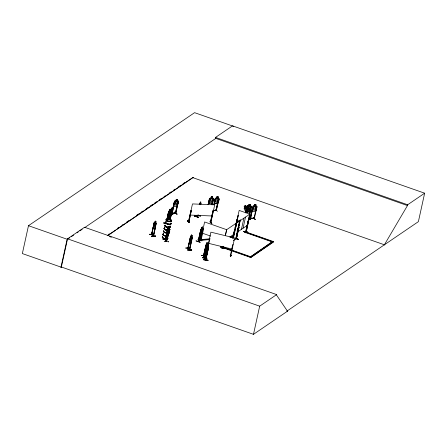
<?xml version="1.0" encoding="UTF-8"?>
<svg xmlns="http://www.w3.org/2000/svg" width="447" height="447" viewBox="0 0 447 447"><rect width="100%" height="100%" fill="white"/><g stroke="black" fill="none" stroke-linecap="round" stroke-linejoin="round"><path stroke-width="0.67" d="M207.307 243.235L206.95 242.609L207.33 243.213L207.073 245.364L206.101 248.722L205.871 246.766L206.698 244.051L206.436 243.593L207.201 245.666L206.039 250.532L205.234 249.085M207.252 244.99L204.469 257.478M153.22 236.022L155.874 223.902L155.936 221.74L155.282 221.125L154.992 222.561M153.327 235.658L153.684 235.809L151.868 234.273M151.583 234.351L153.578 236.234L156.126 223.534M169.217 215.42L169.262 210.978M245.526 232.809L247.286 231.602M247.202 231.563L245.437 232.742M151.533 236.223L155.578 236.016L151.499 236.223L155.634 236.323L151.611 236.301M155.634 236.351L155.573 236.01M166.737 219.874L166.502 219.678L166.865 219.639M166.541 219.751L166.954 219.84M170.743 221.304L170.352 221.142L170.76 221.042M170.977 221.025C170.301 221.03 171.123 221.097 170.737 221.299M171.212 221.31L170.514 221.282M187.489 249.923L191.724 250.208M191.724 250.247L191.69 249.929M197.786 239.642L201.96 240.894M196.781 216.56L196.646 216.102L198.032 215.258L200.401 216.091L197.35 215.13M243.833 231.395L247.381 232.613L243.738 231.473L245.895 232.244L248.314 221.081L248.012 221.142L245.744 232.334M247.934 232.691L243.738 231.473M164.261 241.168C164.049 242.006 164.937 241.078 168.58 241.799M167.675 216.706C168.48 212.353 166.418 219.628 169.078 215.756M171.804 212.811L171.302 214.314L169.927 215.236L172.514 208.783L171.274 214.303L169.927 215.236L170.05 213.996M169.927 215.236L170.028 213.962M200.005 233.312L199.904 234.586L199.982 233.328M206.754 257.964L202.335 257.394M203.642 259.841C211.191 260.087 208.078 261.093 203.636 259.517L207.961 260.21M206.715 257.897L202.318 257.444L206.754 257.684L206.754 258.003M208.023 260.283L203.586 259.752M205.989 250.527L205.218 249.119L205.408 247.549M206.486 251.426C205.955 246.191 207.967 256.612 206.503 251.393M168.005 233.384L168.005 233.882L168.541 232.317L169.106 232.574L168.636 231.92L168.983 230.322M169.184 231.87L169.05 232.753L168.167 233.764L167.765 233.502L168.078 231.065L168.96 230.054L169.139 230.568L169.676 229.965L169.122 233.496L167.374 235.061L167.217 231.781L167.72 230.764L167.284 231.797M233.535 126.322L194.579 112.666L28.479 225.696L22.35 253.572L61.306 267.222L67.547 238.827L84.55 227.255L276.676 294.601L276.559 295.121L287.488 311.196L287.035 311.034L418.392 221.651L424.65 193.193L232.524 125.853L215.521 137.419L215.342 138.235L407.468 205.575L407.647 204.765L424.65 193.193M66.994 239.81L60.921 267.457L61.513 267.049M84.55 227.255L84.438 227.78L215.795 138.391M149.499 234.34L153.517 234.306M151.874 234.116C150.354 233.557 153.818 237.256 153.472 235.809M156.104 223.573L154.556 222.098L154.215 222.36L151.807 234.563L154.053 223.221L151.46 234.39M154.26 222.36L151.645 234.541M155.645 223.137L155.981 221.74M153.399 236.05L153.45 235.619M153.422 236.212L155.83 224.897M165.507 223.696L163.719 223.103L163.865 222.813L165.641 223.433L163.859 222.818M165.91 221.628L166.049 221.338M166.748 219.823L168.441 212.47L167.139 219.075M166.837 219.84L168.603 211.783L170.279 210.313M167.854 215.482L168.659 211.805M168.245 219.421L170.173 209.129L169.603 209.559L168.955 211.599L168.441 215.063L169.519 213.398M168.1 219.371L168.966 215.432M168.402 219.309L170.296 210.263L170.368 210.638M168.748 218.963L170.776 211.034L170.475 211.09M168.748 219.667L171.151 209.699M168.905 219.561L170.86 210.319M172.413 207.659L171.704 211.912L170.642 213.577L171.162 210.118L171.793 208.039L172.369 207.643L172.039 209.073L172.436 208.76L172.553 209.151M170.877 210.325L171.844 208.056M165.144 239.788L167.781 228.64L165.44 239.972L167.999 227.786L165.384 239.81M169.866 219.851L171.162 213.951M170.005 219.902L172.33 209.956M170.022 220.449L172.615 209.129M169.05 228.948L168.787 228.529L168.921 229.294L167.927 232.647L167.631 230.686L168.737 226.528L169.134 227.16C168.217 229.931 169.704 227.299 168.782 226.534M172.302 212.917L172.212 213.32L174.621 202.094L174.263 202.1L171.771 213.247L175.716 213.208M174.263 202.1L171.844 213.314L172.022 212.917L175.436 212.995M174.621 202.094L172.168 213.247M168.642 230.306A2.866 1.028 12.4 0 0 169.167 230.216A2.866 1.028 12.4 0 1 168.642 230.3L166.306 241.592L168.798 230.272M168.234 227.568L168.005 227.825L168.24 227.512L169.122 229.602L166.48 241.603L166.25 241.017M171.218 212.487L172.833 214.186L171.547 213.063M171.374 213.085L172.637 214.225L172.911 213.99M178.09 200.882L175.062 200.837L175.984 200.876L176.252 199.457L177.576 199.468L177.224 200.887L177.772 201.34L177.208 203.899L176.319 205.005L175.101 205.011L174.693 203.921L175.258 201.357L176.006 200.899L176.274 199.479L177.526 199.518M163.071 239.491L167.463 239.732L163.01 239.441M177.504 199.496L177.202 200.865L178.118 200.837L178.47 201.318C179.236 201.96 175.744 208.777 177.638 204.977M177.046 214.169L174.794 212.096M168.614 241.587L168.62 241.905M177.789 202.072L178.219 202.133L177.789 202.072L175.475 213.308L175.9 212.878L175.408 212.8M177.861 202.139L175.464 213.297M178.146 202.066L175.643 213.208L175.805 212.8M178.47 201.318L175.811 213.286L171.933 213.325M187.639 220.645C186.958 220.963 189.182 221.114 189.36 222.511L189.075 222.735L187.388 220.852M188.986 221.388C188.137 221.103 188.6 222.042 188.874 221.863L191.305 210.643L190.925 210.626L188.489 221.841L192.478 203.916L214.722 204.832L210.755 222.774L210.386 222.751L212.8 211.526L210.302 222.679L210.749 222.265M191.305 210.643L188.908 221.857L188.88 221.366M185.796 248.096L190.014 248.035M194.406 215.923L198.563 217.371L194.328 215.99L198.563 217.371L194.467 215.705L194.328 216.002M189.522 249.443L189.478 250.052L187.796 248.214L190.422 237.055L188.159 248.376L188.042 247.778M190.634 236.195L187.991 248.387L190.93 235.932C191.634 237.737 191.757 232.401 191.249 236.39M189.282 249.884L191.981 237.731L192.059 235.597L191.551 235.021M191.808 236.966L192.137 235.569L191.545 234.954M196.725 215.303L196.423 216.627L198.177 215.309M196.557 216.493L196.736 216.259M196.887 215.197L196.563 216.678L198.407 215.096M196.624 216.661L197.026 215.242M189.455 250.035L191.903 238.72M190.009 248.029L185.701 247.99M192.143 237.396L190.947 242.838M187.969 248.202L189.64 250.057L192.271 238.05L191.785 236.944M200.256 202.43L199.915 203.821L200.256 202.43L200.781 202.016L200.681 203.72M200.452 203.446L200.781 202.016M198.055 215.102L198.194 215.588M198.261 215.175L197.987 215.538M198.395 215.057L198.144 215.426M200.653 204.726L200.943 203.474L200.697 204.743M191.685 249.912L187.461 249.974L191.69 249.94M198.01 241.559L200.642 230.322L198.362 241.553L197.999 241.587L198.434 241.129M200.027 233.345L201.077 229.032L198.161 241.648L201.586 239.016L201.34 239.145M201.664 231.255L200.614 232.926L201.133 229.467L201.765 227.389L202.329 226.987L200.843 233.921M200.312 234.295L201.809 227.406L202.379 227.003M201.999 228.423L202.329 226.987M199.837 240.151L199.563 240.52L199.982 240.05M199.563 240.52L202.044 228.434M202.195 229.244L199.748 240.559M198.183 241.654L199.91 240.475L202.441 228.115L201.184 233.597L199.882 234.513M209.129 239.626L200.787 240.363L200.262 240.005L200.34 239.653L210.073 238.793M208.101 204.631L209.257 199.384L209.621 199.39L208.537 204.704M208.168 204.698L209.531 198.619L210.079 198.155L213.18 198.194L213.498 198.703L212.733 202.368L211.979 203.731L208.833 203.664L208.721 202.295L209.57 198.636M200.642 239.877L200.792 239.43L201.167 239.748M200.155 242.341L200.206 242.112C194.188 240.156 194.551 240.425 200.06 242.403M201.061 240.022L200.647 239.888L204.625 221.969L226.651 229.685L236.094 223.293L232.831 238.128M208.47 204.637L209.621 199.39M200.809 239.855L200.887 239.452M200.787 240.363L200.34 239.653M201.01 240.011L200.759 239.497M201.122 239.978L203.569 228.83L203.139 228.741L203.569 228.83M210.99 198.166L211.269 196.775L212.621 196.814L212.297 198.166M212.599 196.792L212.264 198.228L212.833 198.697L212.269 201.256L211.364 202.346L210.118 202.329L209.693 201.223L210.258 198.664L211.023 198.211L211.269 196.775M211.71 204.681L212.861 199.435L213.297 199.502L212.861 199.435M211.777 204.748L212.928 199.496M212.074 204.687L213.23 199.44M212.141 204.748L213.543 198.686L213.18 198.194M201.318 255.544L205.743 255.84L201.357 255.388M209.95 221.79L211.872 223.673L210.179 221.796M213.733 204.698L214.823 199.384L215.186 199.39L214.102 204.704M214.035 204.637L215.186 199.39M202.625 257.684L206.961 258.383L202.586 257.852M203.402 255.868L206.045 244.721L203.692 256.058L203.402 255.868L204.43 257.662L206.933 246.347L204.408 257.656L204.704 257.26L204.385 257.086M210.766 222.695L213.174 211.543L212.8 211.526M203.474 255.997L203.681 255.466M210.917 222.355L210.749 222.768M203.67 255.449L203.692 256.036M218.114 196.836L217.829 198.228L218.399 198.697L217.834 201.256L216.929 202.346L215.683 202.329L215.258 201.223L215.823 198.664L216.588 198.211L216.834 196.775L218.186 196.814L217.862 198.166M206.654 244.045L207 242.615M207.19 245.023L207.33 243.213M204.704 257.26L204.581 257.679L203.648 255.896M204.67 258.176L207.307 247.029L204.961 258.366L204.665 258.159L205.698 259.97L208.201 248.655L205.67 259.964L208.336 247.672L208.598 245.52L208.268 244.922L207.916 246.353L207.704 245.9L208.514 247.979L205.877 259.97L205.598 259.785M208.268 244.922L207.704 246.515M216.477 210.269L215.935 210.582L218.427 199.435L218.862 199.502L218.427 199.435M208.034 247.09L209.827 238.977L209.403 238.933L209.827 238.977M216.097 210.66L218.494 199.496M208.224 246.912L208.598 245.52M218.795 199.44L216.007 210.576M216.046 210.163C217.918 210.822 213.208 210.755 212.778 210.543M217.454 211.353L215.515 209.654M220.46 246.956L220.6 246.683L224.74 248.119C223.88 249.247 215.359 244.246 224.606 248.387M223.886 247.068L221.908 248.214L223.707 246.766L223.886 247.079M244.922 231.959L272.452 241.609L272.374 241.961L244.85 232.311L244.922 231.959L245.269 231.725L273.598 241.659L273.525 242.006L250.756 257.5L222.427 247.565L222.545 247.035L222.958 247.146M222.539 247.565L222.829 247.068M250.376 256.634L222.846 246.984L222.774 247.649M225.349 235.591L226.651 229.685L225.355 235.625M222.751 247.638L222.628 247.163L222.98 247.157M222.891 247.56L222.975 247.118M232.675 237.513L233.708 232.814M234.005 231.473L234.602 230.071L232.675 238.24M235.144 227.45L235.72 224.824M236.01 223.511L237.754 216.896L237.452 216.951M235.284 227.501L235.865 224.875M236.15 223.561L238.128 215.566M233.043 238.117L239.167 210.42L250.175 214.275L246.09 232.088M235.373 227.892L237.737 217.153L235.563 227.959M233.284 237.81L238 216.622M233.368 238.307L236.849 222.461L240.313 220.103L236.849 222.461M233.122 244.727L232.719 244.632L230.306 255.807C229.747 254.997 231.434 255.371 230.652 255.796M230.468 256.606L231.267 255.114L230.669 256.695L230.496 256.427M207.777 250.236L207.369 251.03L207.14 249.074L210.895 232.161L234.608 237.949L230.713 255.885L230.401 255.393M237.066 231.44L237.659 228.763M239.748 220.807L235.753 238.977L239.776 220.745L236.793 222.818L236.435 222.707L239.424 220.717L239.782 220.846L236.793 222.829M236.156 238.139L240.134 220.041M233.312 240.598L236.189 238.871L240.313 220.103M239.028 227.394L238.726 227.456L239.028 227.394L236.402 238.67L236.541 238.078M236.67 237.418L238.882 227.344M236.418 238.653L238.871 227.506M238.402 239.313L235.938 238.597L238.396 239.363L236.066 238.335M241.447 229.322L243.9 218.17M245.526 212.738L245.956 210.772M245.548 212.806L247.057 206.073L246.308 209.766M245.951 212.856L247.225 206.888M243.073 228.216L245.526 217.069M248.666 205.838L248.918 204.396L250.381 204.603L250.024 206.011L250.65 206.564L250.085 209.123L249.119 210.129L247.761 209.956L247.275 208.766L247.839 206.201L248.666 205.838L247.627 205.642L246.269 206.654L245.442 205.525L244.202 206.363L245.085 207.475L244.738 208.263L246.258 210.325L247.532 210.788L248.694 210.012L248.661 208.71L247.141 206.648L246.258 206.631M245.269 231.725L244.85 232.311M249.202 214.621L250.761 207.341L251.164 207.397L245.559 232.289M245.822 231.758L245.654 232.177M245.766 232.339L245.856 231.937M248.733 218.605L248.873 218.209M249.599 214.672L251.426 206.643L251.013 206.073L247.649 205.709L244.224 208.078M248.56 220.947L246.236 232.2M250.706 219.203L249.443 217.113L250.706 219.203L249.163 217.32L249.454 217.113M246.23 232.216L246.297 231.792L246.023 232.138M250.124 217.834L250.644 217.935L250.13 217.829L250.035 218.242L254.332 218.572L254.421 218.164M252.963 207.19L250.538 218.354L252.963 207.19L252.527 207.095L250.18 218.332L250.186 217.912M255.656 206.101L256.623 206.128L257.031 206.67L256.22 210.353L255.433 211.682L252.108 211.403L251.974 210.006L252.784 206.33L253.337 205.871L254.337 205.994M250.51 218.276L250.622 218.052M249.387 217.287L250.75 218.969M255.712 206.056L256.014 204.687L254.6 204.575L254.354 206.017L253.544 206.419L252.985 208.978L253.449 210.135L254.762 210.235L255.712 209.19L256.271 206.631L255.667 206.117L255.958 204.726L254.656 204.648M253.7 217.678L255.248 219.55L253.924 217.667M253.941 218.13L254.002 218.628L254.466 218.231L254.052 218.203M256.74 207.419L256.349 207.391L253.997 218.617M254.298 218.65L256.964 206.665M254.466 218.231L254.36 218.65L250.175 218.32M249.951 257.215L272.799 241.374L263.043 248.308M250.756 257.5L273.598 241.659M61.356 266.993L253.483 334.334L259.673 306.167L276.676 294.601M189.372 249.476L189.729 249.649L188.204 248.102M169.111 228.92L169.262 232.853L167.86 234.954M201.681 232.127L201.228 233.647L199.854 234.569M171.765 212.8L171.223 214.286L169.882 215.219M169.039 215.778C170.05 212.196 169.424 216.84 167.698 216.65M205.994 250.465L206.441 249.348M207.257 252.773L207.648 251.627L207.257 252.834M163.809 223.019L165.586 223.662M198.608 217.141L194.467 215.705M220.583 246.71L224.729 248.13M166.988 233.004C168.385 238.475 169.178 226.188 169.15 230.507M206.967 258.31L202.62 257.695M206.799 249.705L206.609 250.817M230.222 255.768L230.646 255.801M230.417 256.634L231.099 255.075M190.947 242.9L189.662 241.453L189.779 239.877L189.662 241.453L190.947 242.9L191.467 241.726M237.927 228.065L237.933 228.417L238.095 228.004M154.913 229.071L155.416 227.897L154.869 229.071L153.332 227.624L153.405 226.048M199.228 204.676L200.848 203.134L200.966 203.525M199.273 204.692L199.563 204.072M237.832 216.18L238.519 215.298M248.51 209.481L248.906 209.285L247.141 208.576C247.811 206.196 245.934 206.48 246.677 208.503C245.051 207.246 243.844 208.498 246.621 208.917C246.062 211.688 247.817 210.95 247.062 208.978L248.532 209.587M211.979 203.731L212.733 202.368M217.499 203.664C218.326 202.301 220.673 197.842 217.812 198.211M214.331 202.29L214.415 203.687L217.544 203.731L218.281 202.351M196.518 216.203L196.82 216.253M236.58 238.564L236.374 238.491M245.649 231.881L245.951 231.825M199.574 204.491L199.96 203.838M384.386 244.788L407.468 205.575M256.159 210.325L255.433 211.682M250.616 210.33L249.817 211.627L246.403 211.191L246.247 209.749L246.448 211.152M165.256 239.385L165.451 239.402M189.327 222.533L187.634 220.656M189.293 222.684L187.561 220.84M191.417 240.296L190.903 241.084L190.388 240.508L190.919 236.541L191.294 236.396M155.31 226.467L154.74 227.255L154.131 226.679L154.042 225.271L155.282 221.125M201.563 239.028L199.876 240.151M201.519 239.201L198.664 241.145M205.654 259.394L205.966 259.567L204.871 258.059M206.486 243.598L203.497 256.002M207.754 245.906L204.765 258.31M207.749 245.956L204.888 258.176M167.675 230.803L168.988 229.305M169.139 230.568L169.676 229.965L169.72 231.362M169.245 231.904L169.704 231.334M170.603 221.215L170.843 221.058M188.522 221.371L188.891 221.371M174.581 201.346L175.095 200.904L174.542 201.329L173.732 205.011M215.158 198.658L215.655 198.2L218.717 198.239M190.645 236.234L190.93 235.982M154.237 222.399L154.595 222.148M202.206 227.361L201.765 228.059L202.105 227.819M201.077 229.076L202.441 228.115M201.418 229.266L201.943 228.892M200.854 231.825L201.385 231.451M172.24 208.011L171.793 208.71L172.14 208.47M171.145 209.744L172.464 208.827M168.58 212.521L168.279 212.576M200.217 202.446L200.826 202.033M200.653 202.385L200.206 203.083L200.552 202.843M199.859 204.296L200.396 203.921M200.401 216.069L198.585 215.309M200.787 230.373L200.485 230.434M199.63 240.229L198.418 241.224M248.314 221.081L248.012 221.142M222.355 247.174L222.947 247.23M222.41 247.426L222.41 247.085M223.712 246.772L221.975 248.202M221.908 248.214L223.701 246.973M236.547 238.245L236.519 238.262M69.698 237.804L67.436 239.352L28.479 225.696M71.403 236.647L73.666 235.105M77.068 232.792L78.203 232.021M79.901 230.864L82.17 229.322M108.157 234.681L109.308 233.893M117.377 228.406L119.103 227.232M121.986 225.271L123.137 224.483M126.59 222.137L128.898 220.567M136.385 215.471L138.687 213.901M140.995 212.336L142.722 211.157M146.18 208.805L148.482 207.24M150.209 206.061L152.516 204.491M154.818 202.927L156.551 201.748M159.428 199.792L161.155 198.613M164.038 196.652L165.189 195.87M169.223 193.126L170.95 191.947M173.827 189.992L174.984 189.204M178.437 186.852L180.744 185.287M183.047 183.717L184.773 182.544M107.459 235.619L192.713 177.604M108.241 235.284L115.728 230.194M116.879 229.406L157.752 201.597M158.903 200.809L193.439 177.308M170.173 209.129L169.642 209.542M168.893 211.207L169.296 210.9M169.843 210.559L170.296 210.263M236.692 222.472L240.061 220.181L236.189 238.871M240.218 220.678L249.655 214.253M235.418 227.668L235.072 227.707M229.752 237.089L233.641 234.446M237.765 231.831L247.208 225.405M222.846 246.984L222.5 247.219L250.834 257.148M222.427 247.565L222.768 247.336M250.521 256.829L252.231 255.667M253.371 254.891L261.908 249.085M253.483 334.334L287.51 311.179L287.058 311.023L287.488 311.196M244.207 206.38L245.453 205.547M247.062 206.089L247.8 206.207L249.99 209.174L250.376 210.559L247.459 212.521L250.309 210.52M238.642 228.272L238.514 228.585M171.095 221.17L170.57 221.109M151.896 234.155L151.667 234.39M165.167 239.793L166.295 241.576L165.507 239.681M166.273 241.022L166.491 241.039M205.838 259.97L204.86 258.182M210.397 222.26L210.872 222.349M210.308 222.667L210.783 222.757M167.34 235.005L167.86 234.904M230.652 255.88L230.311 255.801M171.927 212.833L172.346 213.018M230.244 236.999L233.725 236.692M200.262 240.005L209.302 239.201M230.769 237.357L233.552 237.111M188.573 221.366L189.031 221.466M250.571 217.946L253.918 218.248M174.336 202.161L174.693 202.161M176.917 206.369L173.833 206.369L173.777 205M154.237 223.388L153.913 223.221M156.227 224.221L156.059 223.573M149.393 234.228L153.522 234.362M153.422 235.737L151.729 234.267M155.55 236.2L151.606 236.329M218.13 196.859L216.834 196.775M211.325 196.842L212.565 196.859M216.566 198.194L215.627 198.133L215.096 198.619L214.286 202.295M215.253 199.457L214.823 199.384M209.688 199.457L209.257 199.384M214.415 203.687L217.544 203.731M213.47 210.258L216.063 210.358L212.906 210.313M191.361 210.705L190.925 210.626M212.856 211.593L213.174 211.543M188.908 221.857L188.589 221.852M190.025 215.068L212.269 215.985M190.93 235.932L192.188 237.402M190.573 237.223L190.277 237.05M189.69 249.633L188.058 248.096M253.365 205.938L256.606 206.19M167.139 231.462L166.971 233.032L167.848 234.452M163.004 239.458L167.413 239.961M166.245 241.101L166.575 241.184L165.356 239.67M208.246 246.884L208.52 247.297M204.385 257.17L203.754 255.768M205.648 259.478L205.022 258.075M248.968 204.469L250.326 204.642M251.018 206.095L250.08 205.972M247.247 206.95L246.822 206.838M246.442 211.129L249.795 211.576M247.085 206.156L247.767 206.246M216.365 210.576L219.041 198.686L218.7 198.222M208.442 243.308L232.161 249.102M204.497 257.248L203.603 255.751M246.375 232.39L247.375 232.736M236.016 238.525L238.396 239.363M220.533 246.9L224.69 248.353M215.521 137.419L407.647 204.765M192.266 177.448L384.839 244.945M236.714 221.567L238.011 222.019M202.178 233.116L210.598 236.066M109.437 236.541L111.415 237.234M67.547 238.827L259.673 306.167M174.766 212.275L176.872 214.152M209.995 221.751L211.872 223.651M249.186 219.449L248.688 218.231M245.029 207.486L244.179 208.056C243.889 209.855 246.023 211.543 247.459 212.459M246.252 211.66L247.459 212.521M177.046 214.191L174.771 212.079L176.9 213.979M171.614 212.878L172.877 214.012M171.581 213.035L172.86 214.225M155.293 221.192L155.902 221.768M153.399 227.59L154.908 229.015M191.964 235.725L191.634 235.351L191.864 236.178M250.985 206.117L251.376 206.659M245.437 205.609L246.252 206.715M244.202 206.363L245.096 207.497M251.974 210.006L252.125 211.425M255.075 219.505L253.773 217.454M249.191 217.303L250.493 219.153M169.022 227.288L168.798 226.925L168.921 227.746M168.184 227.562L168.435 227.964M165.329 239.788L166.038 240.927M168.938 229.3L169.156 229.641M208.218 244.917L208.576 245.543M207.201 243.364L207.006 243.006L207.101 243.822M208.47 245.671L208.274 245.314L208.369 246.129M248.722 218.075L249.381 219.511M248.644 218.281L249.135 219.477M208.766 202.29L208.894 203.642M167.301 232.44L167.385 235.01M170.156 226.545A2.861 1.023 12.4 0 1 167.156 227.4A2.861 1.023 12.4 0 1 165.351 225.372M170.229 226.372A2.9 1.039 12.4 0 1 167.558 227.316A2.9 1.039 12.4 0 1 164.982 225.344M169.592 229.127A2.866 1.028 12.4 0 1 169.569 229.92A2.85 1.023 12.4 0 0 169.575 229.143A2.85 1.023 12.4 0 1 169.553 229.914M168.67 230.177A2.866 1.028 12.4 0 0 169.195 230.088A2.85 1.023 12.4 0 1 168.659 230.171A2.85 1.023 12.4 0 0 169.173 230.099M167.318 230.121A2.866 1.028 12.4 0 1 164.211 228.339A2.85 1.023 12.4 0 0 167.318 230.116A2.85 1.023 12.4 0 1 164.222 228.367M164.407 228.115A2.866 1.028 12.4 0 1 164.781 227.948A2.85 1.023 12.4 0 0 164.418 228.143A2.85 1.023 12.4 0 1 164.792 227.953M169.614 228.953A2.85 1.023 12.4 0 1 168.698 229.998M167.357 229.942A2.85 1.023 12.4 0 1 164.591 228.892A2.85 1.023 12.4 0 1 164.831 227.786M170.91 223.293A2.9 1.039 12.4 0 1 167.865 224.159A2.9 1.039 12.4 0 1 166.038 222.103M170.268 226.031A2.861 1.023 12.4 0 1 167.631 226.964A2.861 1.023 12.4 0 1 165.094 225.02M171.011 223.768A2.861 1.023 12.4 0 1 167.474 224.226A2.861 1.023 12.4 0 1 166.027 222.299M169.905 225.903A2.9 1.039 12.4 0 1 167.966 227.221A2.9 1.039 12.4 0 1 165.016 225.187M170.944 223.137A2.9 1.039 12.4 0 1 167.899 223.997A2.9 1.039 12.4 0 1 166.072 221.947M170.944 222.952A2.861 1.023 12.4 0 1 167.943 223.807A2.861 1.023 12.4 0 1 166.144 221.779M168.228 235.318A2.861 1.023 12.4 0 1 165.228 236.167A2.861 1.023 12.4 0 1 163.423 234.144M168.301 235.139A2.9 1.039 12.4 0 1 165.261 236.005A2.9 1.039 12.4 0 1 163.434 233.949M162.479 236.882A2.866 1.028 12.4 0 0 164.3 238.653A2.866 1.028 12.4 0 0 167.837 238.463A2.85 1.023 12.4 0 1 164.306 238.648A2.85 1.023 12.4 0 1 162.496 236.888M164.753 228.071A2.866 1.028 12.4 0 0 164.379 228.238A2.866 1.028 12.4 0 1 164.753 228.076M167.876 238.016A2.855 1.023 12.4 0 1 164.697 238.569A2.85 1.023 12.4 0 1 162.529 236.72A2.855 1.023 12.4 0 0 164.697 238.569A2.85 1.023 12.4 0 0 167.865 238.022M167.871 238.089A2.866 1.028 12.4 0 1 164.68 238.648A2.866 1.028 12.4 0 1 162.501 236.781M167.396 233.138A2.9 1.039 12.4 0 1 164.306 232.306A2.9 1.039 12.4 0 1 163.731 231.038M168.34 234.798A2.861 1.023 12.4 0 1 165.34 235.653A2.861 1.023 12.4 0 1 163.535 233.625M167.34 233.3A2.855 1.023 12.4 0 1 164.3 232.479A2.855 1.023 12.4 0 1 163.731 231.233M168.34 234.982A2.9 1.039 12.4 0 1 165.295 235.843A2.9 1.039 12.4 0 1 163.468 233.792M167.429 232.982A2.9 1.039 12.4 0 1 164.345 232.149A2.9 1.039 12.4 0 1 163.764 230.881M169.195 232.205A2.9 1.039 12.4 0 1 169.19 232.485M167.457 232.786A2.861 1.023 12.4 0 1 164.412 231.965A2.861 1.023 12.4 0 1 163.842 230.713M169.201 232.021A2.861 1.023 12.4 0 1 169.19 232.295M154.936 223.019L154.371 225.579L154.98 226.154L155.545 223.595L154.936 223.019M155.394 221.522L155.69 222.349L155.394 221.522M169.245 211.403L168.687 213.962L169.229 213.593L169.787 211.034L169.257 211.409M169.698 209.738L169.597 210.196L170.044 209.498L169.698 209.738M171.447 209.917L170.905 212.487L171.419 212.107L171.983 209.548L171.447 209.917M168.379 228.428L167.821 230.987L168.167 231.552L168.731 228.987L168.379 228.428M175.906 201.357L175.341 203.916L176.559 203.905L177.124 201.346L175.906 201.357M176.476 199.753L176.375 200.211L177.157 200.206L177.258 199.748L176.476 199.753M191.193 236.854L190.629 239.413L191.143 239.989L191.707 237.424L191.193 236.854M210.923 198.669L210.358 201.234L211.604 201.245L212.163 198.686L210.923 198.669M211.498 197.071L211.397 197.529L212.196 197.54L212.297 197.082L211.498 197.071M216.488 198.669L215.923 201.234L217.169 201.245L217.734 198.686L216.488 198.669M206.598 244.509L206.033 247.068L206.341 247.627L206.905 245.068L206.598 244.509M217.063 197.071L216.963 197.529L217.762 197.54L217.862 197.082L217.063 197.071M207.866 246.817L207.302 249.376L207.609 249.934L208.173 247.375L207.866 246.817M248.566 206.296L248.001 208.855L249.359 209.028L249.923 206.469L248.566 206.296M249.158 204.726L249.057 205.184L249.929 205.296L250.029 204.838L249.158 204.726M254.254 206.475L253.689 209.034L255.002 209.135L255.567 206.575L254.254 206.475M254.84 204.894L254.74 205.352L255.583 205.413L255.684 204.955L254.84 204.894M168.983 230.753L168.1 231.764L168.145 233.066L169.022 232.054L168.983 230.753M169.542 230.35L169.407 231.367L169.542 230.35M200.597 204.279L200.597 204.279M245.358 205.916L244.615 206.419L244.883 206.782L245.632 206.285L245.358 205.916M246.52 207.067L245.358 207.844L246.884 209.906L248.04 209.129L246.52 207.067M167.178 220.757A2.861 1.023 12.4 0 0 171.687 220.941A2.861 1.023 12.4 0 0 167.871 219.097A2.861 1.023 12.4 0 0 167.178 220.757A2.866 1.028 12.4 0 0 171.687 220.952A2.866 1.028 12.4 0 0 167.865 219.103A2.866 1.028 12.4 0 0 167.172 220.768A2.85 1.023 12.4 0 0 171.67 220.947A2.85 1.023 12.4 0 0 167.876 219.108A2.85 1.023 12.4 0 0 167.184 220.762M168.692 230.071A2.866 1.028 12.4 0 0 169.62 229.015A2.866 1.028 12.4 0 1 168.692 230.076M164.563 228.959A2.866 1.028 12.4 0 0 167.346 230.015A2.866 1.028 12.4 0 1 164.563 228.965A2.866 1.028 12.4 0 1 164.803 227.847A2.866 1.028 12.4 0 0 164.563 228.959M167.122 221.019A2.855 1.023 12.4 0 0 171.62 221.209A2.855 1.023 12.4 0 0 167.815 219.365A2.855 1.023 12.4 0 0 167.122 221.019A2.85 1.023 12.4 0 0 171.614 221.209A2.85 1.023 12.4 0 0 167.815 219.371A2.85 1.023 12.4 0 0 167.128 221.025M167.15 220.868A2.866 1.028 12.4 0 0 171.665 221.053A2.866 1.028 12.4 0 0 167.843 219.203A2.866 1.028 12.4 0 0 167.15 220.868M169.542 230.049A2.866 1.028 12.4 0 0 169.569 229.25A2.866 1.028 12.4 0 1 169.542 230.054M164.183 228.462A2.866 1.028 12.4 0 0 167.29 230.244A2.866 1.028 12.4 0 1 164.178 228.467M168.603 230.456A2.855 1.023 12.4 0 0 169.122 230.361A2.85 1.023 12.4 0 1 168.597 230.456M164.356 228.4A2.855 1.023 12.4 0 0 167.256 230.401A2.85 1.023 12.4 0 1 164.362 228.406M169.692 229.976A2.855 1.023 12.4 0 0 169.704 229.702A2.85 1.023 12.4 0 1 169.687 229.982"/></g></svg>
